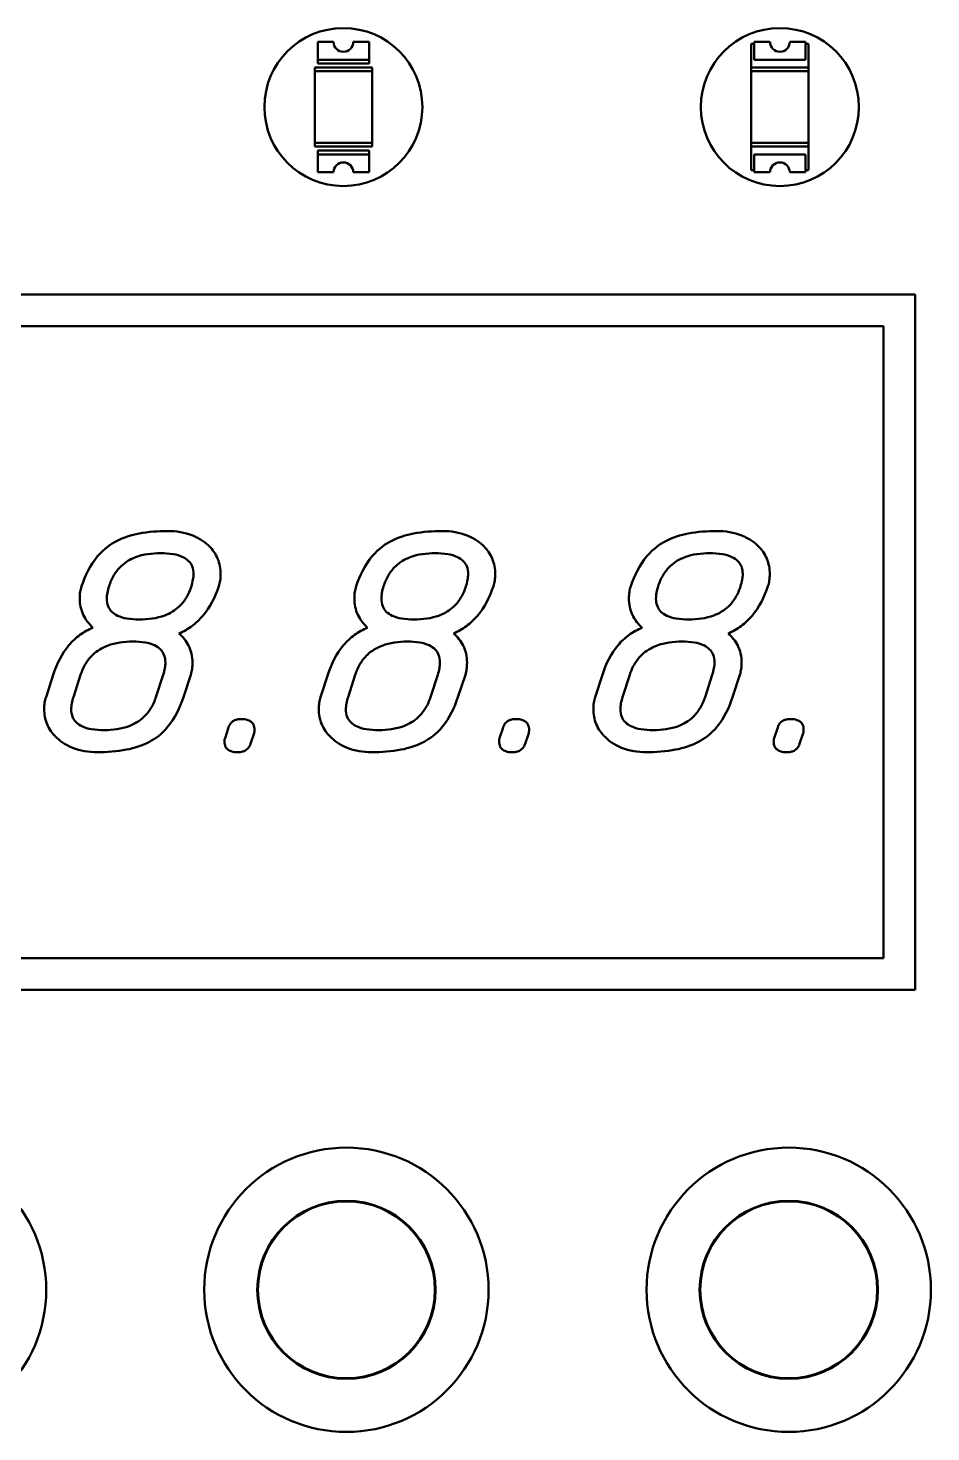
# Model space of a CAD drawing. Header units: millimetres. Extents: x 2121 to 4904, y 892 to 1933.
# Drawn here: x 2532.08 to 2546.36, y 1600.9 to 1623.11 of the extents above; entities that cross this region are included whole.
import ezdxf

# ---------------------------------------------------------------- set-up
doc = ezdxf.new("R2010")
doc.units = ezdxf.units.MM
doc.header["$LTSCALE"] = 1.8
doc.layers.add('외형선(ISO)', color=7, linetype='Continuous', lineweight=50)

msp = doc.modelspace()

# ---------------------------------------------------------------- linework, layer by layer
at = {"layer": '외형선(ISO)', "color": 7}
for p, q in [((2536.659, 1622.895), (2536.909, 1622.895)), ((2536.659, 1622.614), (2536.659, 1622.895)), ((2537.222, 1622.895), (2537.472, 1622.895)), ((2537.472, 1622.895), (2537.472, 1622.614)), ((2543.565, 1622.864), (2543.518, 1622.864)), ((2543.518, 1622.864), (2543.518, 1622.489)), ((2543.565, 1622.895), (2543.815, 1622.895)), ((2543.565, 1622.614), (2543.565, 1622.895)), ((2544.128, 1622.895), (2544.378, 1622.895)), ((2544.378, 1622.895), (2544.378, 1622.614)), ((2544.425, 1622.864), (2544.378, 1622.864)), ((2544.425, 1622.489), (2544.425, 1622.864)), ((2536.612, 1622.489), (2536.612, 1622.431)), ((2537.518, 1622.489), (2536.612, 1622.489)), ((2536.612, 1622.431), (2537.518, 1622.431)), ((2536.612, 1621.297), (2536.612, 1622.431)), ((2536.659, 1622.614), (2537.472, 1622.614)), ((2536.659, 1622.552), (2536.659, 1622.614)), ((2537.472, 1622.552), (2536.659, 1622.552)), ((2537.472, 1622.614), (2537.472, 1622.552)), ((2537.518, 1622.431), (2537.518, 1622.489)), ((2537.518, 1622.431), (2537.518, 1621.297)), ((2543.518, 1622.489), (2543.518, 1622.431)), ((2544.425, 1622.489), (2543.518, 1622.489)), ((2543.518, 1622.431), (2544.425, 1622.431)), ((2543.518, 1621.297), (2543.518, 1622.431)), ((2543.565, 1622.614), (2544.378, 1622.614)), ((2544.425, 1622.431), (2544.425, 1622.489)), ((2544.425, 1622.431), (2544.425, 1621.297)), ((2537.518, 1621.297), (2536.612, 1621.297)), ((2536.612, 1621.297), (2536.612, 1621.239)), ((2536.612, 1621.239), (2537.518, 1621.239)), ((2536.659, 1621.177), (2537.472, 1621.177)), ((2536.659, 1621.114), (2536.659, 1621.177)), ((2537.472, 1621.114), (2536.659, 1621.114)), ((2536.659, 1620.833), (2536.659, 1621.114)), ((2537.472, 1621.177), (2537.472, 1621.114)), ((2537.472, 1621.114), (2537.472, 1620.833)), ((2537.518, 1621.297), (2537.518, 1621.239)), ((2544.425, 1621.297), (2543.518, 1621.297)), ((2543.518, 1621.297), (2543.518, 1621.239)), ((2543.518, 1621.239), (2543.518, 1620.864)), ((2543.518, 1621.239), (2544.425, 1621.239)), ((2544.378, 1621.114), (2543.565, 1621.114)), ((2543.565, 1620.833), (2543.565, 1621.114)), ((2544.378, 1621.114), (2544.378, 1620.833)), ((2544.425, 1621.297), (2544.425, 1621.239)), ((2544.425, 1620.864), (2544.425, 1621.239)), ((2543.518, 1620.864), (2543.565, 1620.864)), ((2544.378, 1620.864), (2544.425, 1620.864)), ((2536.909, 1620.833), (2536.659, 1620.833)), ((2537.472, 1620.833), (2537.222, 1620.833)), ((2543.815, 1620.833), (2543.565, 1620.833)), ((2544.378, 1620.833), (2544.128, 1620.833)), ((2521.112, 1618.895), (2546.112, 1618.895)), ((2546.112, 1618.895), (2546.112, 1607.895)), ((2521.612, 1618.395), (2545.612, 1618.395)), ((2545.612, 1618.395), (2545.612, 1608.395)), ((2532.473, 1612.88), (2532.359, 1612.527)), ((2532.793, 1612.527), (2532.907, 1612.88)), ((2534.213, 1612.88), (2534.099, 1612.527)), ((2534.533, 1612.527), (2534.65, 1612.88)), ((2536.818, 1612.88), (2536.704, 1612.527)), ((2537.139, 1612.527), (2537.252, 1612.88)), ((2538.558, 1612.88), (2538.444, 1612.527)), ((2538.878, 1612.527), (2538.995, 1612.88)), ((2541.163, 1612.88), (2541.05, 1612.527)), ((2541.484, 1612.527), (2541.597, 1612.88)), ((2542.903, 1612.88), (2542.789, 1612.527)), ((2543.224, 1612.527), (2543.34, 1612.88)), ((2535.247, 1612.047), (2535.192, 1611.875)), ((2539.592, 1612.047), (2539.537, 1611.875)), ((2543.938, 1612.047), (2543.882, 1611.875)), ((2535.594, 1611.784), (2535.652, 1611.956)), ((2539.939, 1611.784), (2539.997, 1611.956)), ((2544.284, 1611.784), (2544.343, 1611.956)), ((2545.612, 1608.395), (2521.612, 1608.395)), ((2546.112, 1607.895), (2521.112, 1607.895)), ((2535.72, 1603.295), (2535.71, 1603.295)), ((2538.514, 1603.295), (2538.504, 1603.295)), ((2542.72, 1603.295), (2542.71, 1603.295)), ((2545.514, 1603.295), (2545.504, 1603.295)), ((2535.71, 1602.995), (2535.72, 1602.995)), ((2538.504, 1602.995), (2538.514, 1602.995)), ((2542.71, 1602.995), (2542.72, 1602.995)), ((2545.504, 1602.995), (2545.514, 1602.995))]:
    msp.add_line(p, q, dxfattribs=at)
for centre, radius in [((2537.065, 1621.864), 1.25), ((2543.972, 1621.864), 1.25), ((2530.112, 1603.145), 2.25), ((2537.112, 1603.145), 2.25), ((2544.112, 1603.145), 2.25), ((2537.112, 1603.145), 1.41), ((2537.112, 1603.145), 1.4), ((2544.112, 1603.145), 1.41), ((2544.112, 1603.145), 1.4)]:
    msp.add_circle(centre, radius, dxfattribs=at)
for centre, start, end in [((2537.065, 1622.895), 180, 0), ((2543.972, 1622.895), 180, 0), ((2537.065, 1620.833), 0, 180), ((2543.972, 1620.833), 0, 180)]:
    msp.add_arc(centre, 0.156, start, end, dxfattribs=at)
for points, knots in [([(2534.286, 1615.153), (2534.135, 1615.153), (2533.979, 1615.143), (2533.708, 1615.09), (2533.586, 1615.053), (2533.391, 1614.952), (2533.283, 1614.881), (2533.06, 1614.616), (2532.979, 1614.449), (2532.922, 1614.279)], [-0.2492526, -0.2492526, -0.2492526, -0.2492526, -0.1695753, -0.1695753, -0.1037794, -0.1037794, -0.0540017, -0.0540017, 0, 0, 0, 0]), ([(2535.122, 1614.468), (2535.122, 1614.555), (2535.108, 1614.639), (2535.043, 1614.793), (2534.997, 1614.858), (2534.889, 1614.964), (2534.805, 1615.032), (2534.555, 1615.134), (2534.42, 1615.153), (2534.286, 1615.153)], [-0.1759804, -0.1759804, -0.1759804, -0.1759804, -0.1269658, -0.1269658, -0.0809876, -0.0809876, -0.0404742, -0.0404742, 0, 0, 0, 0]), ([(2538.631, 1615.153), (2538.48, 1615.153), (2538.324, 1615.143), (2538.053, 1615.09), (2537.931, 1615.053), (2537.737, 1614.952), (2537.628, 1614.881), (2537.405, 1614.616), (2537.324, 1614.449), (2537.267, 1614.279)], [-0.2492526, -0.2492526, -0.2492526, -0.2492526, -0.1695753, -0.1695753, -0.1037794, -0.1037794, -0.0540017, -0.0540017, 0, 0, 0, 0]), ([(2539.467, 1614.468), (2539.467, 1614.555), (2539.453, 1614.639), (2539.388, 1614.793), (2539.342, 1614.858), (2539.234, 1614.964), (2539.151, 1615.032), (2538.9, 1615.134), (2538.766, 1615.153), (2538.631, 1615.153)], [-0.1759804, -0.1759804, -0.1759804, -0.1759804, -0.1269658, -0.1269658, -0.0809876, -0.0809876, -0.0404742, -0.0404742, 0, 0, 0, 0]), ([(2542.976, 1615.153), (2542.825, 1615.153), (2542.669, 1615.143), (2542.398, 1615.09), (2542.276, 1615.053), (2542.082, 1614.952), (2541.973, 1614.881), (2541.75, 1614.616), (2541.67, 1614.449), (2541.612, 1614.279)], [-0.2492526, -0.2492526, -0.2492526, -0.2492526, -0.1695753, -0.1695753, -0.1037794, -0.1037794, -0.0540017, -0.0540017, 0, 0, 0, 0]), ([(2543.812, 1614.468), (2543.812, 1614.555), (2543.798, 1614.639), (2543.733, 1614.793), (2543.688, 1614.858), (2543.579, 1614.964), (2543.496, 1615.032), (2543.245, 1615.134), (2543.111, 1615.153), (2542.976, 1615.153)], [-0.1759804, -0.1759804, -0.1759804, -0.1759804, -0.1269658, -0.1269658, -0.0809876, -0.0809876, -0.0404742, -0.0404742, 0, 0, 0, 0]), ([(2533.356, 1614.279), (2533.375, 1614.341), (2533.401, 1614.401), (2533.465, 1614.509), (2533.503, 1614.557), (2533.613, 1614.661), (2533.69, 1614.707), (2533.9, 1614.787), (2534.038, 1614.803), (2534.172, 1614.803)], [-0.1051104, -0.1051104, -0.1051104, -0.1051104, -0.0856042, -0.0856042, -0.0673949, -0.0673949, -0.040092, -0.040092, 0, 0, 0, 0]), ([(2534.172, 1614.803), (2534.238, 1614.803), (2534.307, 1614.8), (2534.424, 1614.779), (2534.477, 1614.765), (2534.558, 1614.727), (2534.589, 1614.706), (2534.64, 1614.655), (2534.659, 1614.627), (2534.687, 1614.557), (2534.694, 1614.516), (2534.694, 1614.474)], [-0.06957685, -0.06957685, -0.06957685, -0.06957685, -0.04972908, -0.04972908, -0.03398166, -0.03398166, -0.02271437, -0.02271437, -0.01241075, -0.01241075, 0, 0, 0, 0]), ([(2537.701, 1614.279), (2537.72, 1614.341), (2537.746, 1614.401), (2537.811, 1614.509), (2537.848, 1614.557), (2537.958, 1614.661), (2538.035, 1614.707), (2538.246, 1614.787), (2538.383, 1614.803), (2538.517, 1614.803)], [-0.1051104, -0.1051104, -0.1051104, -0.1051104, -0.0856042, -0.0856042, -0.0673949, -0.0673949, -0.040092, -0.040092, 0, 0, 0, 0]), ([(2538.517, 1614.803), (2538.583, 1614.803), (2538.652, 1614.8), (2538.769, 1614.779), (2538.822, 1614.765), (2538.903, 1614.727), (2538.935, 1614.706), (2538.985, 1614.655), (2539.004, 1614.627), (2539.033, 1614.557), (2539.039, 1614.516), (2539.039, 1614.474)], [-0.06957685, -0.06957685, -0.06957685, -0.06957685, -0.04972908, -0.04972908, -0.03398166, -0.03398166, -0.02271437, -0.02271437, -0.01241075, -0.01241075, 0, 0, 0, 0]), ([(2542.046, 1614.279), (2542.066, 1614.341), (2542.091, 1614.401), (2542.156, 1614.509), (2542.193, 1614.557), (2542.303, 1614.661), (2542.38, 1614.707), (2542.591, 1614.787), (2542.729, 1614.803), (2542.862, 1614.803)], [-0.1051104, -0.1051104, -0.1051104, -0.1051104, -0.0856042, -0.0856042, -0.0673949, -0.0673949, -0.040092, -0.040092, 0, 0, 0, 0]), ([(2542.862, 1614.803), (2542.928, 1614.803), (2542.997, 1614.8), (2543.114, 1614.779), (2543.167, 1614.765), (2543.248, 1614.727), (2543.28, 1614.706), (2543.33, 1614.655), (2543.349, 1614.627), (2543.378, 1614.557), (2543.384, 1614.516), (2543.384, 1614.474)], [-0.06957685, -0.06957685, -0.06957685, -0.06957685, -0.04972908, -0.04972908, -0.03398166, -0.03398166, -0.02271437, -0.02271437, -0.01241075, -0.01241075, 0, 0, 0, 0]), ([(2534.694, 1614.474), (2534.694, 1614.444), (2534.69, 1614.414), (2534.678, 1614.349), (2534.669, 1614.313), (2534.659, 1614.279)], [-0.01971232, -0.01971232, -0.01971232, -0.01971232, -0.0107891, -0.0107891, 0, 0, 0, 0]), ([(2535.093, 1614.279), (2535.103, 1614.308), (2535.11, 1614.338), (2535.12, 1614.402), (2535.122, 1614.435), (2535.122, 1614.468)], [-0.01925722, -0.01925722, -0.01925722, -0.01925722, -0.01001082, -0.01001082, 0, 0, 0, 0]), ([(2539.039, 1614.474), (2539.039, 1614.444), (2539.035, 1614.414), (2539.024, 1614.349), (2539.014, 1614.313), (2539.004, 1614.279)], [-0.01971232, -0.01971232, -0.01971232, -0.01971232, -0.0107891, -0.0107891, 0, 0, 0, 0]), ([(2539.438, 1614.279), (2539.448, 1614.308), (2539.455, 1614.338), (2539.465, 1614.402), (2539.467, 1614.435), (2539.467, 1614.468)], [-0.01925722, -0.01925722, -0.01925722, -0.01925722, -0.01001082, -0.01001082, 0, 0, 0, 0]), ([(2543.384, 1614.474), (2543.384, 1614.444), (2543.38, 1614.414), (2543.369, 1614.349), (2543.359, 1614.313), (2543.349, 1614.279)], [-0.01971232, -0.01971232, -0.01971232, -0.01971232, -0.0107891, -0.0107891, 0, 0, 0, 0]), ([(2543.783, 1614.279), (2543.793, 1614.308), (2543.8, 1614.338), (2543.81, 1614.402), (2543.812, 1614.435), (2543.812, 1614.468)], [-0.01925722, -0.01925722, -0.01925722, -0.01925722, -0.01001082, -0.01001082, 0, 0, 0, 0]), ([(2532.922, 1614.279), (2532.911, 1614.25), (2532.904, 1614.221), (2532.895, 1614.157), (2532.893, 1614.123), (2532.893, 1614.09)], [-0.01923036, -0.01923036, -0.01923036, -0.01923036, -0.01013747, -0.01013747, 0, 0, 0, 0]), ([(2533.321, 1614.084), (2533.321, 1614.113), (2533.324, 1614.144), (2533.336, 1614.209), (2533.345, 1614.245), (2533.356, 1614.279)], [-0.01971232, -0.01971232, -0.01971232, -0.01971232, -0.0107891, -0.0107891, 0, 0, 0, 0]), ([(2534.659, 1614.279), (2534.639, 1614.217), (2534.614, 1614.157), (2534.549, 1614.049), (2534.512, 1614.002), (2534.401, 1613.898), (2534.323, 1613.851), (2534.111, 1613.771), (2533.972, 1613.754), (2533.837, 1613.754)], [-0.105604, -0.105604, -0.105604, -0.105604, -0.0861489, -0.0861489, -0.0679576, -0.0679576, -0.0405215, -0.0405215, 0, 0, 0, 0]), ([(2534.463, 1613.533), (2534.536, 1613.564), (2534.604, 1613.602), (2534.732, 1613.697), (2534.789, 1613.752), (2534.955, 1613.949), (2535.036, 1614.111), (2535.093, 1614.279)], [-0.1009025, -0.1009025, -0.1009025, -0.1009025, -0.0772262, -0.0772262, -0.0533057, -0.0533057, 0, 0, 0, 0]), ([(2537.267, 1614.279), (2537.257, 1614.25), (2537.25, 1614.221), (2537.24, 1614.157), (2537.238, 1614.123), (2537.238, 1614.09)], [-0.01923036, -0.01923036, -0.01923036, -0.01923036, -0.01013747, -0.01013747, 0, 0, 0, 0]), ([(2537.666, 1614.084), (2537.666, 1614.113), (2537.67, 1614.144), (2537.681, 1614.209), (2537.69, 1614.245), (2537.701, 1614.279)], [-0.01971232, -0.01971232, -0.01971232, -0.01971232, -0.0107891, -0.0107891, 0, 0, 0, 0]), ([(2539.004, 1614.279), (2538.984, 1614.217), (2538.959, 1614.157), (2538.894, 1614.049), (2538.857, 1614.002), (2538.746, 1613.898), (2538.669, 1613.851), (2538.456, 1613.771), (2538.317, 1613.754), (2538.182, 1613.754)], [-0.105604, -0.105604, -0.105604, -0.105604, -0.0861489, -0.0861489, -0.0679576, -0.0679576, -0.0405215, -0.0405215, 0, 0, 0, 0]), ([(2538.808, 1613.533), (2538.881, 1613.564), (2538.949, 1613.602), (2539.077, 1613.697), (2539.134, 1613.752), (2539.301, 1613.949), (2539.381, 1614.111), (2539.438, 1614.279)], [-0.1009025, -0.1009025, -0.1009025, -0.1009025, -0.0772262, -0.0772262, -0.0533057, -0.0533057, 0, 0, 0, 0]), ([(2541.612, 1614.279), (2541.602, 1614.25), (2541.595, 1614.221), (2541.585, 1614.157), (2541.583, 1614.123), (2541.583, 1614.09)], [-0.01923036, -0.01923036, -0.01923036, -0.01923036, -0.01013747, -0.01013747, 0, 0, 0, 0]), ([(2542.011, 1614.084), (2542.011, 1614.113), (2542.015, 1614.144), (2542.026, 1614.209), (2542.036, 1614.245), (2542.046, 1614.279)], [-0.01971232, -0.01971232, -0.01971232, -0.01971232, -0.0107891, -0.0107891, 0, 0, 0, 0]), ([(2543.349, 1614.279), (2543.33, 1614.217), (2543.304, 1614.157), (2543.239, 1614.049), (2543.202, 1614.002), (2543.091, 1613.898), (2543.014, 1613.851), (2542.802, 1613.771), (2542.662, 1613.754), (2542.527, 1613.754)], [-0.105604, -0.105604, -0.105604, -0.105604, -0.0861489, -0.0861489, -0.0679576, -0.0679576, -0.0405215, -0.0405215, 0, 0, 0, 0]), ([(2543.154, 1613.533), (2543.226, 1613.564), (2543.295, 1613.602), (2543.422, 1613.697), (2543.48, 1613.752), (2543.646, 1613.949), (2543.726, 1614.111), (2543.783, 1614.279)], [-0.1009025, -0.1009025, -0.1009025, -0.1009025, -0.0772262, -0.0772262, -0.0533057, -0.0533057, 0, 0, 0, 0]), ([(2532.893, 1614.09), (2532.893, 1614.044), (2532.897, 1613.999), (2532.915, 1613.912), (2532.929, 1613.87), (2532.984, 1613.751), (2533.038, 1613.682), (2533.102, 1613.623)], [-0.05306697, -0.05306697, -0.05306697, -0.05306697, -0.03943906, -0.03943906, -0.02626191, -0.02626191, 0, 0, 0, 0]), ([(2533.837, 1613.754), (2533.772, 1613.754), (2533.704, 1613.758), (2533.589, 1613.778), (2533.537, 1613.792), (2533.457, 1613.83), (2533.425, 1613.851), (2533.374, 1613.902), (2533.356, 1613.93), (2533.327, 1614.001), (2533.321, 1614.042), (2533.321, 1614.084)], [-0.06908407, -0.06908407, -0.06908407, -0.06908407, -0.0495896, -0.0495896, -0.03407812, -0.03407812, -0.02283564, -0.02283564, -0.01249575, -0.01249575, 0, 0, 0, 0]), ([(2537.238, 1614.09), (2537.238, 1614.044), (2537.242, 1613.999), (2537.261, 1613.912), (2537.274, 1613.87), (2537.33, 1613.751), (2537.383, 1613.682), (2537.448, 1613.623)], [-0.05306697, -0.05306697, -0.05306697, -0.05306697, -0.03943906, -0.03943906, -0.02626191, -0.02626191, 0, 0, 0, 0]), ([(2538.182, 1613.754), (2538.117, 1613.754), (2538.049, 1613.758), (2537.934, 1613.778), (2537.882, 1613.792), (2537.802, 1613.83), (2537.77, 1613.851), (2537.72, 1613.902), (2537.701, 1613.93), (2537.672, 1614.001), (2537.666, 1614.042), (2537.666, 1614.084)], [-0.06908407, -0.06908407, -0.06908407, -0.06908407, -0.0495896, -0.0495896, -0.03407812, -0.03407812, -0.02283564, -0.02283564, -0.01249575, -0.01249575, 0, 0, 0, 0]), ([(2541.583, 1614.09), (2541.583, 1614.044), (2541.587, 1613.999), (2541.606, 1613.912), (2541.619, 1613.87), (2541.675, 1613.751), (2541.728, 1613.682), (2541.793, 1613.623)], [-0.05306697, -0.05306697, -0.05306697, -0.05306697, -0.03943906, -0.03943906, -0.02626191, -0.02626191, 0, 0, 0, 0]), ([(2542.527, 1613.754), (2542.462, 1613.754), (2542.394, 1613.758), (2542.28, 1613.778), (2542.228, 1613.792), (2542.147, 1613.83), (2542.116, 1613.851), (2542.065, 1613.902), (2542.046, 1613.93), (2542.017, 1614.001), (2542.011, 1614.042), (2542.011, 1614.084)], [-0.06908407, -0.06908407, -0.06908407, -0.06908407, -0.0495896, -0.0495896, -0.03407812, -0.03407812, -0.02283564, -0.02283564, -0.01249575, -0.01249575, 0, 0, 0, 0]), ([(2533.102, 1613.623), (2533.029, 1613.594), (2532.96, 1613.556), (2532.831, 1613.463), (2532.774, 1613.409), (2532.607, 1613.213), (2532.528, 1613.049), (2532.473, 1612.88)], [-0.100957, -0.100957, -0.100957, -0.100957, -0.0772493, -0.0772493, -0.0533747, -0.0533747, 0, 0, 0, 0]), ([(2534.676, 1613.07), (2534.676, 1613.118), (2534.671, 1613.166), (2534.651, 1613.258), (2534.635, 1613.301), (2534.578, 1613.416), (2534.526, 1613.479), (2534.463, 1613.533)], [-0.05306065, -0.05306065, -0.05306065, -0.05306065, -0.03856375, -0.03856375, -0.02470731, -0.02470731, 0, 0, 0, 0]), ([(2537.448, 1613.623), (2537.374, 1613.594), (2537.305, 1613.556), (2537.176, 1613.463), (2537.119, 1613.409), (2536.952, 1613.213), (2536.873, 1613.049), (2536.818, 1612.88)], [-0.100957, -0.100957, -0.100957, -0.100957, -0.0772493, -0.0772493, -0.0533747, -0.0533747, 0, 0, 0, 0]), ([(2539.021, 1613.07), (2539.021, 1613.118), (2539.016, 1613.166), (2538.996, 1613.258), (2538.98, 1613.301), (2538.923, 1613.416), (2538.871, 1613.479), (2538.808, 1613.533)], [-0.05306065, -0.05306065, -0.05306065, -0.05306065, -0.03856375, -0.03856375, -0.02470731, -0.02470731, 0, 0, 0, 0]), ([(2541.793, 1613.623), (2541.719, 1613.594), (2541.65, 1613.556), (2541.522, 1613.463), (2541.464, 1613.409), (2541.297, 1613.213), (2541.218, 1613.049), (2541.163, 1612.88)], [-0.100957, -0.100957, -0.100957, -0.100957, -0.0772493, -0.0772493, -0.0533747, -0.0533747, 0, 0, 0, 0]), ([(2543.366, 1613.07), (2543.366, 1613.118), (2543.362, 1613.166), (2543.341, 1613.258), (2543.326, 1613.301), (2543.268, 1613.416), (2543.216, 1613.479), (2543.154, 1613.533)], [-0.05306065, -0.05306065, -0.05306065, -0.05306065, -0.03856375, -0.03856375, -0.02470731, -0.02470731, 0, 0, 0, 0]), ([(2532.907, 1612.88), (2532.927, 1612.941), (2532.953, 1613), (2533.018, 1613.107), (2533.055, 1613.154), (2533.166, 1613.259), (2533.245, 1613.306), (2533.458, 1613.388), (2533.597, 1613.405), (2533.732, 1613.405)], [-0.1057103, -0.1057103, -0.1057103, -0.1057103, -0.0864105, -0.0864105, -0.0683639, -0.0683639, -0.0405221, -0.0405221, 0, 0, 0, 0]), ([(2533.732, 1613.405), (2533.797, 1613.405), (2533.864, 1613.401), (2533.979, 1613.381), (2534.031, 1613.367), (2534.112, 1613.329), (2534.143, 1613.308), (2534.194, 1613.257), (2534.213, 1613.229), (2534.241, 1613.158), (2534.248, 1613.117), (2534.248, 1613.075)], [-0.06908407, -0.06908407, -0.06908407, -0.06908407, -0.0495896, -0.0495896, -0.03407812, -0.03407812, -0.02283564, -0.02283564, -0.01249575, -0.01249575, 0, 0, 0, 0]), ([(2537.252, 1612.88), (2537.272, 1612.941), (2537.298, 1613), (2537.363, 1613.107), (2537.4, 1613.154), (2537.511, 1613.259), (2537.59, 1613.306), (2537.803, 1613.388), (2537.942, 1613.405), (2538.077, 1613.405)], [-0.1057103, -0.1057103, -0.1057103, -0.1057103, -0.0864105, -0.0864105, -0.0683639, -0.0683639, -0.0405221, -0.0405221, 0, 0, 0, 0]), ([(2538.077, 1613.405), (2538.142, 1613.405), (2538.21, 1613.401), (2538.324, 1613.381), (2538.376, 1613.367), (2538.457, 1613.329), (2538.488, 1613.308), (2538.539, 1613.257), (2538.558, 1613.229), (2538.587, 1613.158), (2538.593, 1613.117), (2538.593, 1613.075)], [-0.06908407, -0.06908407, -0.06908407, -0.06908407, -0.0495896, -0.0495896, -0.03407812, -0.03407812, -0.02283564, -0.02283564, -0.01249575, -0.01249575, 0, 0, 0, 0]), ([(2541.597, 1612.88), (2541.617, 1612.941), (2541.643, 1613), (2541.708, 1613.107), (2541.745, 1613.154), (2541.856, 1613.259), (2541.935, 1613.306), (2542.148, 1613.388), (2542.287, 1613.405), (2542.422, 1613.405)], [-0.1057103, -0.1057103, -0.1057103, -0.1057103, -0.0864105, -0.0864105, -0.0683639, -0.0683639, -0.0405221, -0.0405221, 0, 0, 0, 0]), ([(2542.422, 1613.405), (2542.487, 1613.405), (2542.555, 1613.401), (2542.67, 1613.381), (2542.722, 1613.367), (2542.802, 1613.329), (2542.834, 1613.308), (2542.884, 1613.257), (2542.903, 1613.229), (2542.932, 1613.158), (2542.938, 1613.117), (2542.938, 1613.075)], [-0.06908407, -0.06908407, -0.06908407, -0.06908407, -0.0495896, -0.0495896, -0.03407812, -0.03407812, -0.02283564, -0.02283564, -0.01249575, -0.01249575, 0, 0, 0, 0]), ([(2534.248, 1613.075), (2534.248, 1613.044), (2534.244, 1613.012), (2534.233, 1612.947), (2534.224, 1612.913), (2534.213, 1612.88)], [-0.01989755, -0.01989755, -0.01989755, -0.01989755, -0.01044879, -0.01044879, 0, 0, 0, 0]), ([(2534.65, 1612.88), (2534.659, 1612.91), (2534.665, 1612.94), (2534.674, 1613.004), (2534.676, 1613.037), (2534.676, 1613.07)], [-0.01920575, -0.01920575, -0.01920575, -0.01920575, -0.00986769, -0.00986769, 0, 0, 0, 0]), ([(2538.593, 1613.075), (2538.593, 1613.044), (2538.59, 1613.012), (2538.578, 1612.947), (2538.569, 1612.913), (2538.558, 1612.88)], [-0.01989755, -0.01989755, -0.01989755, -0.01989755, -0.01044879, -0.01044879, 0, 0, 0, 0]), ([(2538.995, 1612.88), (2539.004, 1612.91), (2539.01, 1612.94), (2539.019, 1613.004), (2539.021, 1613.037), (2539.021, 1613.07)], [-0.01920575, -0.01920575, -0.01920575, -0.01920575, -0.00986769, -0.00986769, 0, 0, 0, 0]), ([(2542.938, 1613.075), (2542.938, 1613.044), (2542.935, 1613.012), (2542.923, 1612.947), (2542.914, 1612.913), (2542.903, 1612.88)], [-0.01989755, -0.01989755, -0.01989755, -0.01989755, -0.01044879, -0.01044879, 0, 0, 0, 0]), ([(2543.34, 1612.88), (2543.349, 1612.91), (2543.355, 1612.94), (2543.364, 1613.004), (2543.366, 1613.037), (2543.366, 1613.07)], [-0.01920575, -0.01920575, -0.01920575, -0.01920575, -0.00986769, -0.00986769, 0, 0, 0, 0]), ([(2532.359, 1612.527), (2532.349, 1612.498), (2532.342, 1612.467), (2532.332, 1612.404), (2532.33, 1612.371), (2532.33, 1612.338)], [-0.01927353, -0.01927353, -0.01927353, -0.01927353, -0.00987909, -0.00987909, 0, 0, 0, 0]), ([(2532.758, 1612.332), (2532.758, 1612.364), (2532.762, 1612.395), (2532.773, 1612.46), (2532.782, 1612.494), (2532.793, 1612.527)], [-0.01989755, -0.01989755, -0.01989755, -0.01989755, -0.01044879, -0.01044879, 0, 0, 0, 0]), ([(2533.166, 1611.653), (2533.321, 1611.653), (2533.48, 1611.664), (2533.757, 1611.719), (2533.882, 1611.758), (2534.082, 1611.864), (2534.187, 1611.935), (2534.4, 1612.195), (2534.478, 1612.36), (2534.533, 1612.527)], [-0.2396282, -0.2396282, -0.2396282, -0.2396282, -0.1637242, -0.1637242, -0.1009864, -0.1009864, -0.0530192, -0.0530192, 0, 0, 0, 0]), ([(2534.099, 1612.527), (2534.079, 1612.466), (2534.053, 1612.407), (2533.988, 1612.3), (2533.951, 1612.253), (2533.84, 1612.148), (2533.762, 1612.101), (2533.551, 1612.02), (2533.414, 1612.003), (2533.28, 1612.003)], [-0.1052151, -0.1052151, -0.1052151, -0.1052151, -0.0858617, -0.0858617, -0.0677944, -0.0677944, -0.0400855, -0.0400855, 0, 0, 0, 0]), ([(2536.704, 1612.527), (2536.694, 1612.498), (2536.687, 1612.467), (2536.678, 1612.404), (2536.675, 1612.371), (2536.675, 1612.338)], [-0.01927353, -0.01927353, -0.01927353, -0.01927353, -0.00987909, -0.00987909, 0, 0, 0, 0]), ([(2537.104, 1612.332), (2537.104, 1612.364), (2537.107, 1612.395), (2537.119, 1612.46), (2537.128, 1612.494), (2537.139, 1612.527)], [-0.01989755, -0.01989755, -0.01989755, -0.01989755, -0.01044879, -0.01044879, 0, 0, 0, 0]), ([(2537.512, 1611.653), (2537.666, 1611.653), (2537.826, 1611.664), (2538.103, 1611.719), (2538.227, 1611.758), (2538.427, 1611.864), (2538.532, 1611.935), (2538.746, 1612.195), (2538.823, 1612.36), (2538.878, 1612.527)], [-0.2396282, -0.2396282, -0.2396282, -0.2396282, -0.1637242, -0.1637242, -0.1009864, -0.1009864, -0.0530192, -0.0530192, 0, 0, 0, 0]), ([(2538.444, 1612.527), (2538.424, 1612.466), (2538.398, 1612.407), (2538.333, 1612.3), (2538.296, 1612.253), (2538.185, 1612.148), (2538.107, 1612.101), (2537.896, 1612.02), (2537.759, 1612.003), (2537.625, 1612.003)], [-0.1052151, -0.1052151, -0.1052151, -0.1052151, -0.0858617, -0.0858617, -0.0677944, -0.0677944, -0.0400855, -0.0400855, 0, 0, 0, 0]), ([(2541.05, 1612.527), (2541.04, 1612.498), (2541.032, 1612.467), (2541.023, 1612.404), (2541.02, 1612.371), (2541.02, 1612.338)], [-0.01927353, -0.01927353, -0.01927353, -0.01927353, -0.00987909, -0.00987909, 0, 0, 0, 0]), ([(2541.449, 1612.332), (2541.449, 1612.364), (2541.452, 1612.395), (2541.464, 1612.46), (2541.473, 1612.494), (2541.484, 1612.527)], [-0.01989755, -0.01989755, -0.01989755, -0.01989755, -0.01044879, -0.01044879, 0, 0, 0, 0]), ([(2541.857, 1611.653), (2542.011, 1611.653), (2542.171, 1611.664), (2542.448, 1611.719), (2542.572, 1611.758), (2542.772, 1611.864), (2542.877, 1611.935), (2543.091, 1612.195), (2543.169, 1612.36), (2543.224, 1612.527)], [-0.2396282, -0.2396282, -0.2396282, -0.2396282, -0.1637242, -0.1637242, -0.1009864, -0.1009864, -0.0530192, -0.0530192, 0, 0, 0, 0]), ([(2542.789, 1612.527), (2542.769, 1612.466), (2542.743, 1612.407), (2542.678, 1612.3), (2542.641, 1612.253), (2542.531, 1612.148), (2542.453, 1612.101), (2542.241, 1612.02), (2542.104, 1612.003), (2541.97, 1612.003)], [-0.1052151, -0.1052151, -0.1052151, -0.1052151, -0.0858617, -0.0858617, -0.0677944, -0.0677944, -0.0400855, -0.0400855, 0, 0, 0, 0]), ([(2532.33, 1612.338), (2532.33, 1612.255), (2532.344, 1612.174), (2532.408, 1612.02), (2532.456, 1611.953), (2532.568, 1611.842), (2532.652, 1611.774), (2532.901, 1611.673), (2533.033, 1611.653), (2533.166, 1611.653)], [-0.1709096, -0.1709096, -0.1709096, -0.1709096, -0.125717, -0.125717, -0.0805637, -0.0805637, -0.0399393, -0.0399393, 0, 0, 0, 0]), ([(2533.28, 1612.003), (2533.214, 1612.003), (2533.145, 1612.007), (2533.028, 1612.027), (2532.975, 1612.041), (2532.894, 1612.08), (2532.863, 1612.101), (2532.812, 1612.152), (2532.793, 1612.18), (2532.765, 1612.25), (2532.758, 1612.291), (2532.758, 1612.332)], [-0.06957685, -0.06957685, -0.06957685, -0.06957685, -0.04972908, -0.04972908, -0.03398166, -0.03398166, -0.02271437, -0.02271437, -0.01241075, -0.01241075, 0, 0, 0, 0]), ([(2536.675, 1612.338), (2536.675, 1612.255), (2536.689, 1612.174), (2536.753, 1612.02), (2536.801, 1611.953), (2536.913, 1611.842), (2536.997, 1611.774), (2537.246, 1611.673), (2537.378, 1611.653), (2537.512, 1611.653)], [-0.1709096, -0.1709096, -0.1709096, -0.1709096, -0.125717, -0.125717, -0.0805637, -0.0805637, -0.0399393, -0.0399393, 0, 0, 0, 0]), ([(2537.625, 1612.003), (2537.559, 1612.003), (2537.49, 1612.007), (2537.373, 1612.027), (2537.321, 1612.041), (2537.239, 1612.08), (2537.208, 1612.101), (2537.157, 1612.152), (2537.138, 1612.18), (2537.11, 1612.25), (2537.104, 1612.291), (2537.104, 1612.332)], [-0.06957685, -0.06957685, -0.06957685, -0.06957685, -0.04972908, -0.04972908, -0.03398166, -0.03398166, -0.02271437, -0.02271437, -0.01241075, -0.01241075, 0, 0, 0, 0]), ([(2541.02, 1612.338), (2541.02, 1612.255), (2541.035, 1612.174), (2541.099, 1612.02), (2541.146, 1611.953), (2541.258, 1611.842), (2541.342, 1611.774), (2541.591, 1611.673), (2541.724, 1611.653), (2541.857, 1611.653)], [-0.1709096, -0.1709096, -0.1709096, -0.1709096, -0.125717, -0.125717, -0.0805637, -0.0805637, -0.0399393, -0.0399393, 0, 0, 0, 0]), ([(2541.97, 1612.003), (2541.904, 1612.003), (2541.835, 1612.007), (2541.719, 1612.027), (2541.666, 1612.041), (2541.584, 1612.08), (2541.553, 1612.101), (2541.502, 1612.152), (2541.483, 1612.18), (2541.455, 1612.25), (2541.449, 1612.291), (2541.449, 1612.332)], [-0.06957685, -0.06957685, -0.06957685, -0.06957685, -0.04972908, -0.04972908, -0.03398166, -0.03398166, -0.02271437, -0.02271437, -0.01241075, -0.01241075, 0, 0, 0, 0]), ([(2535.448, 1612.178), (2535.427, 1612.178), (2535.405, 1612.176), (2535.365, 1612.168), (2535.347, 1612.161), (2535.312, 1612.142), (2535.296, 1612.129), (2535.266, 1612.093), (2535.255, 1612.071), (2535.247, 1612.047)], [-0.02611737, -0.02611737, -0.02611737, -0.02611737, -0.01964564, -0.01964564, -0.01398276, -0.01398276, -0.0075646, -0.0075646, 0, 0, 0, 0]), ([(2535.658, 1612.006), (2535.658, 1612.021), (2535.657, 1612.037), (2535.651, 1612.065), (2535.647, 1612.078), (2535.633, 1612.107), (2535.622, 1612.12), (2535.593, 1612.146), (2535.574, 1612.156), (2535.521, 1612.174), (2535.483, 1612.178), (2535.448, 1612.178)], [-0.03089014, -0.03089014, -0.03089014, -0.03089014, -0.0262839, -0.0262839, -0.02217317, -0.02217317, -0.01685765, -0.01685765, -0.01049185, -0.01049185, 0, 0, 0, 0]), ([(2535.652, 1611.956), (2535.655, 1611.963), (2535.656, 1611.97), (2535.658, 1611.987), (2535.658, 1611.997), (2535.658, 1612.006)], [-0.004892519, -0.004892519, -0.004892519, -0.004892519, -0.002791626, -0.002791626, 0, 0, 0, 0]), ([(2539.793, 1612.178), (2539.772, 1612.178), (2539.75, 1612.176), (2539.71, 1612.168), (2539.693, 1612.161), (2539.657, 1612.142), (2539.641, 1612.129), (2539.611, 1612.093), (2539.6, 1612.071), (2539.592, 1612.047)], [-0.02611737, -0.02611737, -0.02611737, -0.02611737, -0.01964564, -0.01964564, -0.01398276, -0.01398276, -0.0075646, -0.0075646, 0, 0, 0, 0]), ([(2540.003, 1612.006), (2540.003, 1612.021), (2540.002, 1612.037), (2539.996, 1612.065), (2539.992, 1612.078), (2539.978, 1612.107), (2539.967, 1612.12), (2539.938, 1612.146), (2539.919, 1612.156), (2539.866, 1612.174), (2539.828, 1612.178), (2539.793, 1612.178)], [-0.03089014, -0.03089014, -0.03089014, -0.03089014, -0.0262839, -0.0262839, -0.02217317, -0.02217317, -0.01685765, -0.01685765, -0.01049185, -0.01049185, 0, 0, 0, 0]), ([(2539.997, 1611.956), (2540, 1611.963), (2540.001, 1611.97), (2540.003, 1611.987), (2540.003, 1611.997), (2540.003, 1612.006)], [-0.004892519, -0.004892519, -0.004892519, -0.004892519, -0.002791626, -0.002791626, 0, 0, 0, 0]), ([(2544.139, 1612.178), (2544.117, 1612.178), (2544.095, 1612.176), (2544.056, 1612.168), (2544.038, 1612.161), (2544.002, 1612.142), (2543.986, 1612.129), (2543.956, 1612.093), (2543.945, 1612.071), (2543.938, 1612.047)], [-0.02611737, -0.02611737, -0.02611737, -0.02611737, -0.01964564, -0.01964564, -0.01398276, -0.01398276, -0.0075646, -0.0075646, 0, 0, 0, 0]), ([(2544.348, 1612.006), (2544.348, 1612.021), (2544.347, 1612.037), (2544.341, 1612.065), (2544.337, 1612.078), (2544.323, 1612.107), (2544.313, 1612.12), (2544.283, 1612.146), (2544.264, 1612.156), (2544.211, 1612.174), (2544.174, 1612.178), (2544.139, 1612.178)], [-0.03089014, -0.03089014, -0.03089014, -0.03089014, -0.0262839, -0.0262839, -0.02217317, -0.02217317, -0.01685765, -0.01685765, -0.01049185, -0.01049185, 0, 0, 0, 0]), ([(2544.343, 1611.956), (2544.345, 1611.963), (2544.346, 1611.97), (2544.348, 1611.987), (2544.348, 1611.997), (2544.348, 1612.006)], [-0.004892519, -0.004892519, -0.004892519, -0.004892519, -0.002791626, -0.002791626, 0, 0, 0, 0]), ([(2535.192, 1611.875), (2535.189, 1611.868), (2535.187, 1611.861), (2535.184, 1611.844), (2535.183, 1611.835), (2535.183, 1611.825)], [-0.004992203, -0.004992203, -0.004992203, -0.004992203, -0.002805938, -0.002805938, 0, 0, 0, 0]), ([(2535.183, 1611.825), (2535.183, 1611.81), (2535.184, 1611.794), (2535.19, 1611.766), (2535.194, 1611.753), (2535.208, 1611.724), (2535.219, 1611.711), (2535.248, 1611.685), (2535.267, 1611.675), (2535.321, 1611.657), (2535.358, 1611.653), (2535.393, 1611.653)], [-0.03089014, -0.03089014, -0.03089014, -0.03089014, -0.0262839, -0.0262839, -0.02217317, -0.02217317, -0.01685765, -0.01685765, -0.01049185, -0.01049185, 0, 0, 0, 0]), ([(2535.393, 1611.653), (2535.414, 1611.653), (2535.434, 1611.655), (2535.472, 1611.663), (2535.489, 1611.668), (2535.525, 1611.687), (2535.542, 1611.7), (2535.574, 1611.736), (2535.586, 1611.76), (2535.594, 1611.784)], [-0.02605506, -0.02605506, -0.02605506, -0.02605506, -0.01989248, -0.01989248, -0.01444439, -0.01444439, -0.0078256, -0.0078256, 0, 0, 0, 0]), ([(2539.537, 1611.875), (2539.534, 1611.868), (2539.532, 1611.861), (2539.529, 1611.844), (2539.528, 1611.835), (2539.528, 1611.825)], [-0.004992203, -0.004992203, -0.004992203, -0.004992203, -0.002805938, -0.002805938, 0, 0, 0, 0]), ([(2539.528, 1611.825), (2539.528, 1611.81), (2539.53, 1611.794), (2539.535, 1611.766), (2539.54, 1611.753), (2539.554, 1611.724), (2539.564, 1611.711), (2539.594, 1611.685), (2539.613, 1611.675), (2539.666, 1611.657), (2539.703, 1611.653), (2539.738, 1611.653)], [-0.03089014, -0.03089014, -0.03089014, -0.03089014, -0.0262839, -0.0262839, -0.02217317, -0.02217317, -0.01685765, -0.01685765, -0.01049185, -0.01049185, 0, 0, 0, 0]), ([(2539.738, 1611.653), (2539.759, 1611.653), (2539.779, 1611.655), (2539.817, 1611.663), (2539.835, 1611.668), (2539.87, 1611.687), (2539.888, 1611.7), (2539.919, 1611.736), (2539.931, 1611.76), (2539.939, 1611.784)], [-0.02605506, -0.02605506, -0.02605506, -0.02605506, -0.01989248, -0.01989248, -0.01444439, -0.01444439, -0.0078256, -0.0078256, 0, 0, 0, 0]), ([(2543.882, 1611.875), (2543.879, 1611.868), (2543.877, 1611.861), (2543.874, 1611.844), (2543.873, 1611.835), (2543.873, 1611.825)], [-0.004992203, -0.004992203, -0.004992203, -0.004992203, -0.002805938, -0.002805938, 0, 0, 0, 0]), ([(2543.873, 1611.825), (2543.873, 1611.81), (2543.875, 1611.794), (2543.881, 1611.766), (2543.885, 1611.753), (2543.899, 1611.724), (2543.909, 1611.711), (2543.939, 1611.685), (2543.958, 1611.675), (2544.011, 1611.657), (2544.048, 1611.653), (2544.083, 1611.653)], [-0.03089014, -0.03089014, -0.03089014, -0.03089014, -0.0262839, -0.0262839, -0.02217317, -0.02217317, -0.01685765, -0.01685765, -0.01049185, -0.01049185, 0, 0, 0, 0]), ([(2544.083, 1611.653), (2544.104, 1611.653), (2544.125, 1611.655), (2544.162, 1611.663), (2544.18, 1611.668), (2544.216, 1611.687), (2544.233, 1611.7), (2544.264, 1611.736), (2544.276, 1611.76), (2544.284, 1611.784)], [-0.02605506, -0.02605506, -0.02605506, -0.02605506, -0.01989248, -0.01989248, -0.01444439, -0.01444439, -0.0078256, -0.0078256, 0, 0, 0, 0])]:
    msp.add_open_spline(points, degree=3, knots=knots, dxfattribs=at)

doc.saveas('drawing.dxf')
